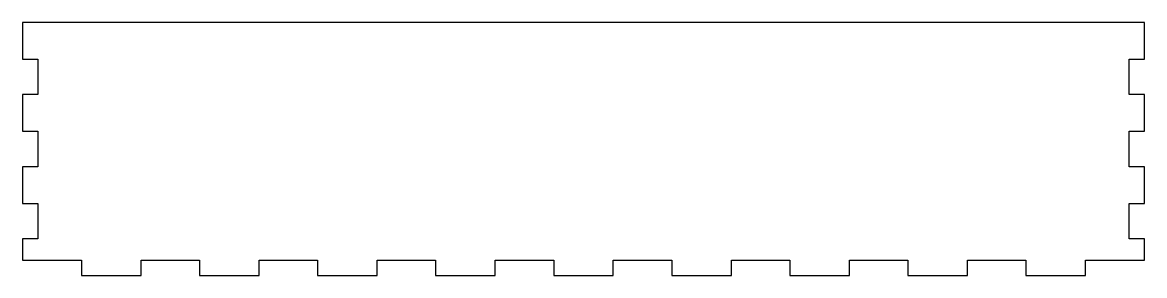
# Model space of a CAD drawing. Header units: millimetres. Extents: x -219 to 219, y -50 to 50.
import ezdxf

# ---------------------------------------------------------------- set-up
doc = ezdxf.new("R2010")
doc.units = ezdxf.units.MM
doc.layers.get('0').update_dxf_attribs({"linetype": 'CONTINUOUS'})

msp = doc.modelspace()

# ---------------------------------------------------------------- linework, layer by layer
for p, q in [((219.49, 49.62), (-219.49, 49.62)), ((-219.49, 49.62), (-219.49, 35.23)), ((219.49, 35.23), (219.49, 49.62)), ((-219.49, 35.23), (-213.49, 35.23)), ((-213.49, 35.23), (-213.49, 21.34)), ((213.49, 21.34), (213.49, 35.23)), ((213.49, 35.23), (219.49, 35.23)), ((-213.49, 21.34), (-219.49, 21.34)), ((-219.49, 21.34), (-219.49, 6.95)), ((219.49, 21.34), (213.49, 21.34)), ((219.49, 6.95), (219.49, 21.34)), ((-219.49, 6.95), (-213.49, 6.95)), ((-213.49, 6.95), (-213.49, -6.95)), ((213.49, -6.95), (213.49, 6.95)), ((213.49, 6.95), (219.49, 6.95)), ((-213.49, -6.95), (-219.49, -6.95)), ((-219.49, -6.95), (-219.49, -21.34)), ((219.49, -6.95), (213.49, -6.95)), ((219.49, -21.34), (219.49, -6.95)), ((-219.49, -21.34), (-213.49, -21.34)), ((-213.49, -21.34), (-213.49, -35.23)), ((213.49, -35.23), (213.49, -21.34)), ((213.49, -21.34), (219.49, -21.34)), ((-213.49, -35.23), (-219.49, -35.23)), ((-219.49, -35.23), (-219.49, -43.63)), ((219.49, -35.23), (213.49, -35.23)), ((219.49, -43.63), (219.49, -35.23)), ((-219.49, -43.63), (-196.4, -43.63)), ((-196.4, -43.63), (-196.4, -49.62)), ((-173.05, -49.62), (-173.05, -43.63)), ((-173.05, -43.63), (-150.21, -43.63)), ((-150.21, -43.63), (-150.21, -49.62)), ((-126.87, -49.62), (-126.87, -43.63)), ((-126.87, -43.63), (-104.03, -43.63)), ((-104.03, -43.63), (-104.03, -49.62)), ((-80.69, -49.62), (-80.69, -43.63)), ((-80.69, -43.63), (-57.85, -43.63)), ((-57.85, -43.63), (-57.85, -49.62)), ((-34.51, -49.62), (-34.51, -43.63)), ((-34.51, -43.63), (-11.67, -43.63)), ((-11.67, -43.63), (-11.67, -49.62)), ((11.67, -49.62), (11.67, -43.63)), ((11.67, -43.63), (34.51, -43.63)), ((34.51, -43.63), (34.51, -49.62)), ((57.85, -49.62), (57.85, -43.63)), ((57.85, -43.63), (80.69, -43.63)), ((80.69, -43.63), (80.69, -49.62)), ((104.03, -49.62), (104.03, -43.63)), ((104.03, -43.63), (126.87, -43.63)), ((126.87, -43.63), (126.87, -49.62)), ((150.21, -49.62), (150.21, -43.63)), ((150.21, -43.63), (173.05, -43.63)), ((173.05, -43.63), (173.05, -49.62)), ((196.4, -49.62), (196.4, -43.63)), ((196.4, -43.63), (219.49, -43.63)), ((-196.4, -49.62), (-173.05, -49.62)), ((-150.21, -49.62), (-126.87, -49.62)), ((-104.03, -49.62), (-80.69, -49.62)), ((-57.85, -49.62), (-34.51, -49.62)), ((-11.67, -49.62), (11.67, -49.62)), ((34.51, -49.62), (57.85, -49.62)), ((80.69, -49.62), (104.03, -49.62)), ((126.87, -49.62), (150.21, -49.62)), ((173.05, -49.62), (196.4, -49.62))]:
    msp.add_line(p, q)

doc.saveas('drawing.dxf')
